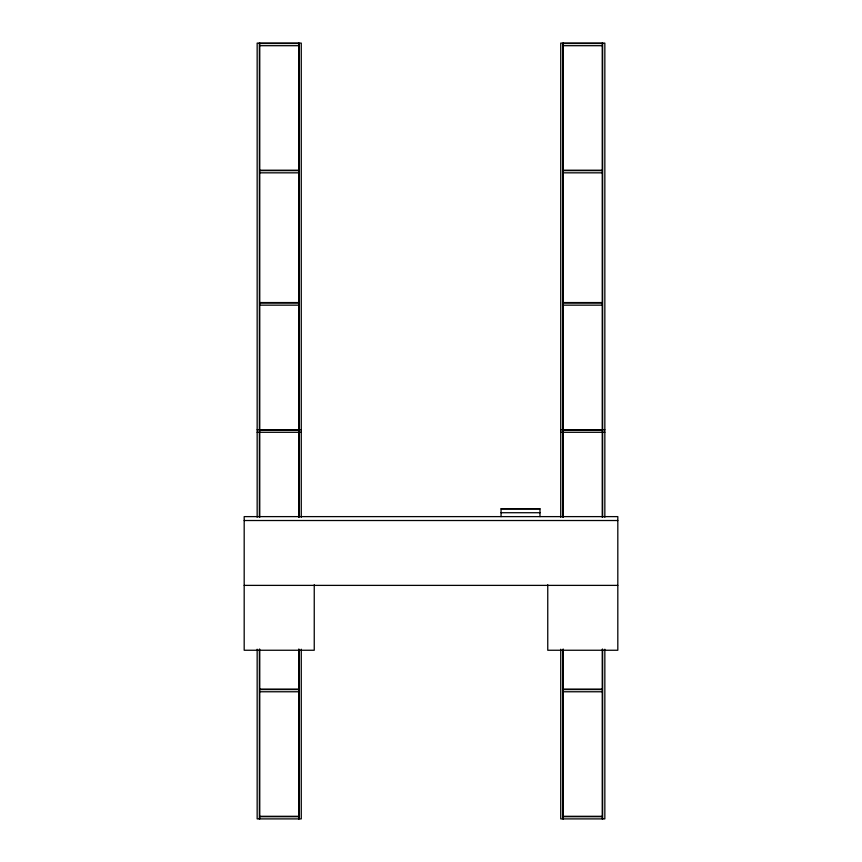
<?xml version="1.0" encoding="UTF-8"?>
<svg xmlns="http://www.w3.org/2000/svg" width="862" height="862" viewBox="0 0 862 862"><rect width="100%" height="100%" fill="white"/><g stroke="black" fill="none" stroke-linecap="round" stroke-linejoin="round"><path stroke-width="1.29" d="M501.059 516.618L501.059 508.795L539.978 508.795L539.978 516.618M259.753 43.488L298.672 43.488M563.328 43.488L602.247 43.488M259.753 45.697L298.672 45.697M563.328 45.697L602.247 45.697M259.753 170.234L298.672 170.234M563.328 170.234L602.247 170.234M259.753 170.622L298.672 170.622M563.328 170.622L602.247 170.622M259.753 172.831L298.672 172.831M563.328 172.831L602.247 172.831M259.753 302.562L298.672 302.562M563.328 302.562L602.247 302.562M259.753 302.95L298.672 302.95M563.328 302.95L602.247 302.95M259.753 305.159L298.672 305.159M563.328 305.159L602.247 305.159M257.156 429.707L301.269 429.707M560.731 429.707L604.844 429.707M259.753 430.095L298.672 430.095M563.328 430.095L602.247 430.095M257.156 432.293L301.269 432.293M560.731 432.293L604.844 432.293M501.059 508.828L539.978 508.828M501.059 512.718L539.978 512.728M244.183 520.519L617.817 520.519M244.183 585.384L617.817 585.384M259.753 689.169L298.672 689.169M563.328 689.169L602.247 689.169M259.753 689.557L298.672 689.557M563.328 689.557L602.247 689.557M259.753 691.766L298.672 691.766M563.328 691.766L602.247 691.766M259.753 816.303L298.672 816.303M563.328 816.303L602.247 816.303M259.753 816.691L298.672 816.691M563.328 816.691L602.247 816.691M604.844 517.243L604.844 43.1L560.731 43.1L560.731 517.243M604.844 649.215L604.844 818.9L560.731 818.9L560.731 649.215M602.635 43.1L602.635 517.243M602.635 649.215L602.635 818.9M602.247 43.1L602.247 517.243M602.247 649.215L602.247 818.9M563.328 43.1L563.328 517.243M563.328 649.215L563.328 818.9M562.94 43.1L562.94 517.243M562.94 649.215L562.94 818.9M547.758 584.716L547.758 650.25L617.817 650.25L617.817 516.618L244.183 516.618L244.183 650.25L314.242 650.25L314.242 584.716M301.269 517.243L301.269 43.1L257.156 43.1L257.156 517.243M301.269 649.215L301.269 818.9L257.156 818.9L257.156 649.215M299.06 43.1L299.06 517.243M299.06 649.215L299.06 818.9M298.672 43.1L298.672 517.243M298.672 649.215L298.672 818.9M259.753 43.1L259.753 517.243M259.753 649.215L259.753 818.9M259.365 43.1L259.365 517.243M259.365 649.215L259.365 818.9"/></g></svg>
